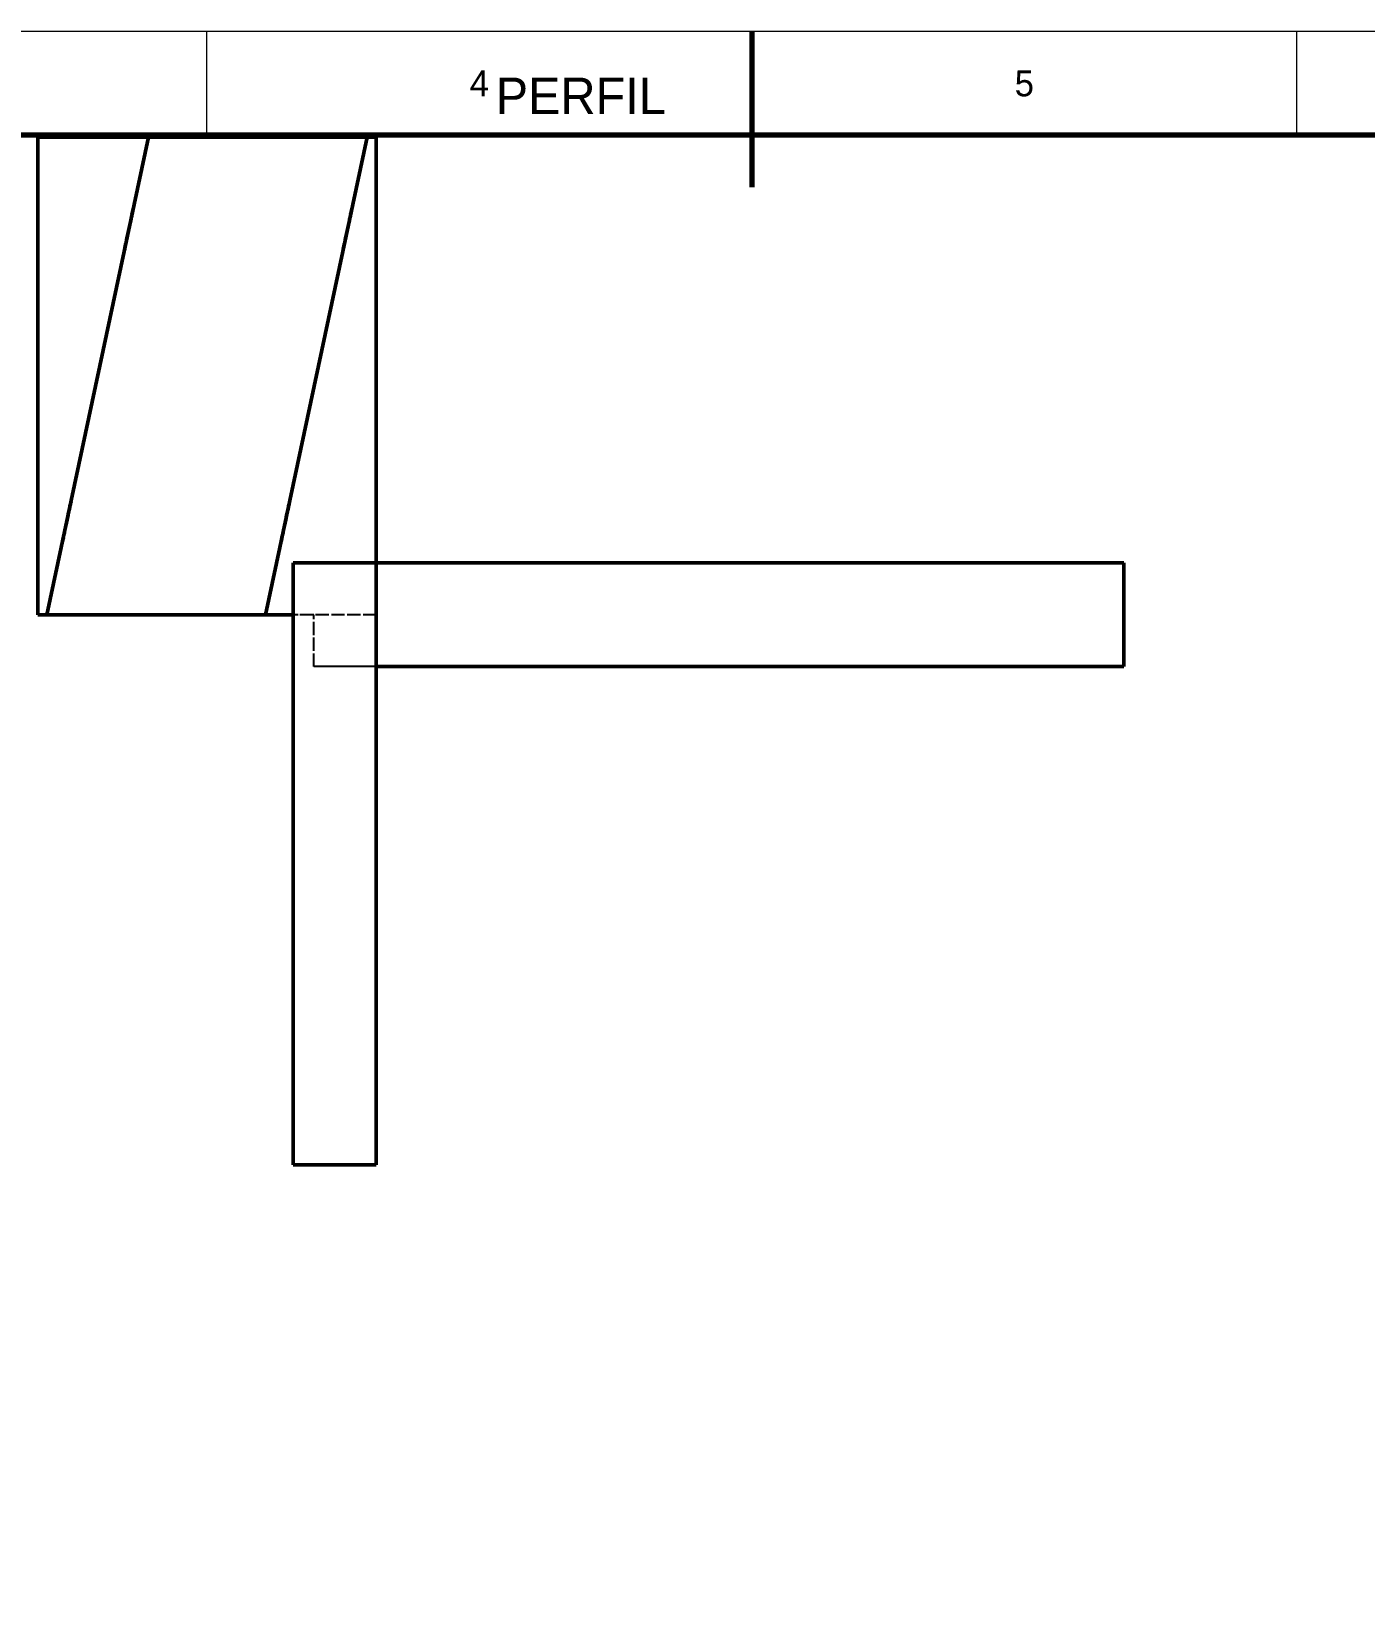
# Model space of a CAD drawing. Header units: millimetres. Extents: x 0 to 420, y 0 to 297.
# Drawn here: x 140.6 to 269, y 145.5 to 297 of the extents above; entities that cross this region are included whole.
import ezdxf
from ezdxf.enums import TextEntityAlignment as Align

# ---------------------------------------------------------------- set-up
doc = ezdxf.new("R2010")
doc.units = ezdxf.units.MM
doc.linetypes.add('DASHED', pattern=[1.524, 1.27, -0.254])
for name, color, linetype, lineweight in [('FINA', 7, 'CONTINUOUS', 18), ('NORMA', 7, 'CONTINUOUS', 70), ('OCULTA', 8, 'DASHED', 25), ('TEXTO', 7, 'CONTINUOUS', 25), ('VISIBLE', 7, 'CONTINUOUS', 50)]:
    doc.layers.add(name, color=color, linetype=linetype, lineweight=lineweight)

msp = doc.modelspace()

# ---------------------------------------------------------------- linework, layer by layer
at = {"layer": 'FINA'}
for p, q in [((157.5, 287), (157.5, 297)), ((210, 287), (210, 297)), ((262.5, 287), (262.5, 297))]:
    msp.add_line(p, q, dxfattribs=at)
msp.add_lwpolyline([(0, 0), (420, 0), (420, 297), (0, 297)], close=True, dxfattribs=at)
at = {"layer": 'NORMA'}
msp.add_line((210, 297), (210, 282), dxfattribs=at)
msp.add_lwpolyline([(20, 10), (410, 10), (410, 287), (20, 287)], close=True, dxfattribs=at)
at = {"layer": 'OCULTA'}
for p, q in [((141.22, 286.8), (141.22, 286.8)), ((173.82, 286.8), (141.22, 286.8)), ((141.22, 240.8), (141.22, 286.8)), ((142.1, 240.8), (151.87, 286.8)), ((172.94, 286.8), (151.87, 286.8)), ((151.87, 286.8), (151.87, 286.8)), ((172.94, 286.8), (163.16, 240.8)), ((172.94, 286.8), (172.94, 286.8)), ((173.82, 286.8), (173.82, 286.8)), ((173.82, 240.8), (173.82, 286.8)), ((141.22, 279.98), (141.22, 280)), ((141.22, 280), (141.22, 280)), ((141.22, 279.96), (141.22, 279.98)), ((141.22, 279.93), (141.22, 279.96)), ((141.22, 279.88), (141.22, 279.93)), ((141.22, 279.83), (141.22, 279.88)), ((141.22, 279.77), (141.22, 279.83)), ((141.22, 279.71), (141.22, 279.77)), ((141.22, 279.63), (141.22, 279.71)), ((141.22, 279.55), (141.22, 279.63)), ((141.22, 279.45), (141.22, 279.55)), ((141.22, 279.36), (141.22, 279.45)), ((141.22, 279.25), (141.22, 279.36)), ((141.22, 279.14), (141.22, 279.25)), ((141.22, 279.02), (141.22, 279.14)), ((141.22, 278.9), (141.22, 279.02)), ((141.22, 278.77), (141.22, 278.9)), ((141.22, 278.64), (141.22, 278.77)), ((150.17, 278.77), (150.2, 278.9)), ((150.22, 279.02), (150.25, 279.14)), ((150.27, 279.25), (150.29, 279.36)), ((150.29, 279.36), (150.31, 279.45)), ((150.35, 279.63), (150.37, 279.71)), ((150.37, 279.71), (150.38, 279.77)), ((150.38, 279.77), (150.39, 279.83)), ((150.42, 279.96), (150.43, 279.98)), ((150.43, 280), (150.43, 280)), ((171.23, 278.77), (171.26, 278.9)), ((171.28, 279.02), (171.31, 279.14)), ((171.35, 279.36), (171.37, 279.45)), ((171.39, 279.55), (171.41, 279.63)), ((171.43, 279.71), (171.44, 279.77)), ((171.45, 279.83), (171.44, 279.77)), ((171.47, 279.93), (171.48, 279.96)), ((171.48, 279.96), (171.49, 279.98)), ((171.49, 279.98), (171.49, 280)), ((173.82, 279.98), (173.82, 280)), ((173.82, 280), (173.82, 280)), ((173.82, 279.96), (173.82, 279.98)), ((173.82, 279.93), (173.82, 279.96)), ((173.82, 279.88), (173.82, 279.93)), ((173.82, 279.83), (173.82, 279.88)), ((173.82, 279.77), (173.82, 279.83)), ((173.82, 279.71), (173.82, 279.77)), ((173.82, 279.63), (173.82, 279.71)), ((173.82, 279.55), (173.82, 279.63)), ((173.82, 279.45), (173.82, 279.55)), ((173.82, 279.36), (173.82, 279.45)), ((173.82, 279.25), (173.82, 279.36)), ((173.82, 279.14), (173.82, 279.25)), ((173.82, 279.02), (173.82, 279.14)), ((173.82, 278.9), (173.82, 279.02)), ((173.82, 278.77), (173.82, 278.9)), ((173.82, 278.64), (173.82, 278.77)), ((141.22, 278.51), (141.22, 278.64)), ((141.22, 278.37), (141.22, 278.51)), ((141.22, 278.23), (141.22, 278.37)), ((141.22, 278.09), (141.22, 278.23)), ((141.22, 277.94), (141.22, 278.09)), ((141.22, 277.8), (141.22, 277.94)), ((141.22, 277.66), (141.22, 277.8)), ((141.22, 277.51), (141.22, 277.66)), ((141.22, 277.51), (141.22, 277.37)), ((141.22, 277.23), (141.22, 277.37)), ((141.22, 277.09), (141.22, 277.23)), ((149.84, 277.23), (149.87, 277.37)), ((149.9, 277.51), (149.93, 277.66)), ((149.93, 277.66), (149.96, 277.8)), ((150.02, 278.09), (149.99, 277.94)), ((150.02, 278.09), (150.05, 278.23)), ((150.08, 278.37), (150.11, 278.51)), ((170.9, 277.23), (170.93, 277.37)), ((170.96, 277.51), (170.99, 277.66)), ((170.99, 277.66), (171.02, 277.8)), ((171.05, 277.94), (171.08, 278.09)), ((171.11, 278.23), (171.14, 278.37)), ((171.17, 278.51), (171.2, 278.64)), ((173.82, 278.51), (173.82, 278.64)), ((173.82, 278.37), (173.82, 278.51)), ((173.82, 278.23), (173.82, 278.37)), ((173.82, 278.09), (173.82, 278.23)), ((173.82, 277.94), (173.82, 278.09)), ((173.82, 277.8), (173.82, 277.94)), ((173.82, 277.66), (173.82, 277.8)), ((173.82, 277.51), (173.82, 277.66)), ((173.82, 277.51), (173.82, 277.37)), ((173.82, 277.23), (173.82, 277.37)), ((173.82, 277.09), (173.82, 277.23)), ((141.22, 277.09), (141.22, 276.96)), ((141.22, 276.83), (141.22, 276.96)), ((141.22, 276.7), (141.22, 276.83)), ((141.22, 276.7), (141.22, 276.58)), ((141.22, 276.58), (141.22, 276.46)), ((141.22, 276.35), (141.22, 276.46)), ((141.22, 276.35), (141.22, 276.24)), ((141.22, 276.24), (141.22, 276.15)), ((141.22, 276.15), (141.22, 276.05)), ((141.22, 275.97), (141.22, 276.05)), ((141.22, 275.97), (141.22, 275.89)), ((141.22, 275.89), (141.22, 275.83)), ((141.22, 275.83), (141.22, 275.77)), ((141.22, 275.77), (141.22, 275.72)), ((141.22, 275.72), (141.22, 275.67)), ((149.52, 275.72), (149.51, 275.67)), ((149.53, 275.77), (149.52, 275.72)), ((149.54, 275.83), (149.53, 275.77)), ((149.57, 275.97), (149.59, 276.05)), ((149.73, 276.7), (149.7, 276.58)), ((149.76, 276.83), (149.78, 276.96)), ((170.58, 275.72), (170.57, 275.67)), ((170.6, 275.83), (170.59, 275.77)), ((170.63, 275.97), (170.62, 275.89)), ((170.69, 276.24), (170.67, 276.15)), ((170.71, 276.35), (170.69, 276.24)), ((170.71, 276.35), (170.74, 276.46)), ((170.79, 276.7), (170.76, 276.58)), ((170.84, 276.96), (170.82, 276.83)), ((173.82, 277.09), (173.82, 276.96)), ((173.82, 276.83), (173.82, 276.96)), ((173.82, 276.7), (173.82, 276.83)), ((173.82, 276.7), (173.82, 276.58)), ((173.82, 276.58), (173.82, 276.46)), ((173.82, 276.35), (173.82, 276.46)), ((173.82, 276.35), (173.82, 276.24)), ((173.82, 276.24), (173.82, 276.15)), ((173.82, 276.15), (173.82, 276.05)), ((173.82, 275.97), (173.82, 276.05)), ((173.82, 275.97), (173.82, 275.89)), ((173.82, 275.89), (173.82, 275.83)), ((173.82, 275.83), (173.82, 275.77)), ((173.82, 275.77), (173.82, 275.72)), ((173.82, 275.72), (173.82, 275.67)), ((141.22, 275.67), (141.22, 275.64)), ((141.22, 275.64), (141.22, 275.62)), ((141.22, 275.62), (141.22, 275.6)), ((141.22, 275.6), (141.22, 275.6)), ((149.5, 275.6), (149.49, 275.6)), ((149.5, 275.64), (149.5, 275.62)), ((149.5, 275.62), (149.5, 275.6)), ((170.57, 275.67), (170.56, 275.64)), ((173.82, 275.67), (173.82, 275.64)), ((173.82, 275.64), (173.82, 275.62)), ((173.82, 275.62), (173.82, 275.6)), ((173.82, 275.6), (173.82, 275.6)), ((141.22, 251.98), (141.22, 252)), ((141.22, 252), (141.22, 252)), ((141.22, 251.96), (141.22, 251.98)), ((141.22, 251.93), (141.22, 251.96)), ((141.22, 251.88), (141.22, 251.93)), ((141.22, 251.83), (141.22, 251.88)), ((141.22, 251.77), (141.22, 251.83)), ((141.22, 251.71), (141.22, 251.77)), ((141.22, 251.63), (141.22, 251.71)), ((141.22, 251.55), (141.22, 251.63)), ((141.22, 251.45), (141.22, 251.55)), ((141.22, 251.36), (141.22, 251.45)), ((144.34, 251.36), (144.36, 251.45)), ((144.4, 251.63), (144.42, 251.71)), ((144.43, 251.77), (144.44, 251.83)), ((144.45, 251.88), (144.46, 251.93)), ((144.46, 251.93), (144.47, 251.96)), ((165.44, 251.55), (165.46, 251.63)), ((165.49, 251.77), (165.5, 251.83)), ((165.5, 251.83), (165.51, 251.88)), ((165.51, 251.88), (165.52, 251.93)), ((165.53, 251.98), (165.54, 252)), ((165.53, 251.96), (165.53, 251.98)), ((165.54, 252), (165.54, 252)), ((173.82, 251.98), (173.82, 252)), ((173.82, 252), (173.82, 252)), ((173.82, 251.96), (173.82, 251.98)), ((173.82, 251.93), (173.82, 251.96)), ((173.82, 251.88), (173.82, 251.93)), ((173.82, 251.83), (173.82, 251.88)), ((173.82, 251.77), (173.82, 251.83)), ((173.82, 251.71), (173.82, 251.77)), ((173.82, 251.63), (173.82, 251.71)), ((173.82, 251.55), (173.82, 251.63)), ((173.82, 251.45), (173.82, 251.55)), ((173.82, 251.36), (173.82, 251.45)), ((141.22, 251.25), (141.22, 251.36)), ((141.22, 251.14), (141.22, 251.25)), ((141.22, 251.02), (141.22, 251.14)), ((141.22, 250.9), (141.22, 251.02)), ((141.22, 250.77), (141.22, 250.9)), ((141.22, 250.64), (141.22, 250.77)), ((141.22, 250.51), (141.22, 250.64)), ((141.22, 250.37), (141.22, 250.51)), ((141.22, 250.23), (141.22, 250.37)), ((141.22, 250.09), (141.22, 250.23)), ((141.22, 249.94), (141.22, 250.09)), ((141.22, 249.8), (141.22, 249.94)), ((144.01, 249.8), (144.04, 249.94)), ((144.04, 249.94), (144.07, 250.09)), ((144.1, 250.23), (144.13, 250.37)), ((144.19, 250.64), (144.22, 250.77)), ((144.24, 250.9), (144.27, 251.02)), ((144.3, 251.14), (144.32, 251.25)), ((144.32, 251.25), (144.34, 251.36)), ((165.07, 249.8), (165.1, 249.94)), ((165.1, 249.94), (165.13, 250.09)), ((165.16, 250.23), (165.19, 250.37)), ((165.25, 250.64), (165.28, 250.77)), ((165.33, 251.02), (165.3, 250.9)), ((173.82, 251.25), (173.82, 251.36)), ((173.82, 251.14), (173.82, 251.25)), ((173.82, 251.02), (173.82, 251.14)), ((173.82, 250.9), (173.82, 251.02)), ((173.82, 250.77), (173.82, 250.9)), ((173.82, 250.64), (173.82, 250.77)), ((173.82, 250.51), (173.82, 250.64)), ((173.82, 250.37), (173.82, 250.51)), ((173.82, 250.23), (173.82, 250.37)), ((173.82, 250.09), (173.82, 250.23)), ((173.82, 249.94), (173.82, 250.09)), ((173.82, 249.8), (173.82, 249.94)), ((141.22, 249.66), (141.22, 249.8)), ((141.22, 249.51), (141.22, 249.66)), ((141.22, 249.51), (141.22, 249.37)), ((141.22, 249.23), (141.22, 249.37)), ((141.22, 249.09), (141.22, 249.23)), ((141.22, 249.09), (141.22, 248.96)), ((141.22, 248.83), (141.22, 248.96)), ((141.22, 248.83), (141.22, 248.7)), ((141.22, 248.7), (141.22, 248.58)), ((141.22, 248.58), (141.22, 248.46)), ((141.22, 248.46), (141.22, 248.35)), ((143.75, 248.58), (143.73, 248.46)), ((143.8, 248.83), (143.78, 248.7)), ((143.86, 249.09), (143.83, 248.96)), ((143.89, 249.23), (143.92, 249.37)), ((143.98, 249.66), (143.95, 249.51)), ((164.81, 248.58), (164.79, 248.46)), ((164.86, 248.83), (164.84, 248.7)), ((164.92, 249.09), (164.95, 249.23)), ((165.01, 249.51), (164.98, 249.37)), ((165.04, 249.66), (165.01, 249.51)), ((173.82, 249.66), (173.82, 249.8)), ((173.82, 249.51), (173.82, 249.66)), ((173.82, 249.51), (173.82, 249.37)), ((173.82, 249.23), (173.82, 249.37)), ((173.82, 249.09), (173.82, 249.23)), ((173.82, 249.09), (173.82, 248.96)), ((173.82, 248.83), (173.82, 248.96)), ((173.82, 248.83), (173.82, 248.7)), ((173.82, 248.7), (173.82, 248.58)), ((173.82, 248.58), (173.82, 248.46)), ((173.82, 248.46), (173.82, 248.35)), ((141.22, 248.35), (141.22, 248.24)), ((141.22, 248.24), (141.22, 248.15)), ((141.22, 248.05), (141.22, 248.15)), ((141.22, 248.05), (141.22, 247.97)), ((141.22, 247.97), (141.22, 247.89)), ((141.22, 247.89), (141.22, 247.83)), ((141.22, 247.83), (141.22, 247.77)), ((141.22, 247.77), (141.22, 247.72)), ((141.22, 247.72), (141.22, 247.67)), ((141.22, 247.67), (141.22, 247.64)), ((141.22, 247.64), (141.22, 247.62)), ((141.22, 247.62), (141.22, 247.6)), ((141.22, 247.6), (141.22, 247.6)), ((143.55, 247.62), (143.54, 247.6)), ((143.56, 247.67), (143.55, 247.64)), ((143.55, 247.64), (143.55, 247.62)), ((143.59, 247.83), (143.58, 247.77)), ((143.61, 247.89), (143.59, 247.83)), ((143.64, 248.05), (143.62, 247.97)), ((143.68, 248.24), (143.66, 248.15)), ((164.6, 247.6), (164.6, 247.6)), ((164.61, 247.64), (164.61, 247.62)), ((164.65, 247.83), (164.64, 247.77)), ((164.67, 247.89), (164.65, 247.83)), ((164.68, 247.97), (164.67, 247.89)), ((164.74, 248.24), (164.72, 248.15)), ((164.76, 248.35), (164.74, 248.24)), ((173.82, 248.35), (173.82, 248.24)), ((173.82, 248.24), (173.82, 248.15)), ((173.82, 248.05), (173.82, 248.15)), ((173.82, 248.05), (173.82, 247.97)), ((173.82, 247.97), (173.82, 247.89)), ((173.82, 247.89), (173.82, 247.83)), ((173.82, 247.83), (173.82, 247.77)), ((173.82, 247.77), (173.82, 247.72)), ((173.82, 247.72), (173.82, 247.67)), ((173.82, 247.67), (173.82, 247.64)), ((173.82, 247.64), (173.82, 247.62)), ((173.82, 247.62), (173.82, 247.6)), ((173.82, 247.6), (173.82, 247.6)), ((165.82, 245.8), (165.82, 245.8)), ((173.82, 245.8), (173.82, 245.8)), ((173.82, 245.8), (173.82, 245.8)), ((245.82, 245.8), (173.82, 245.8)), ((173.82, 240.8), (173.82, 245.8)), ((205.64, 245.8), (205.62, 245.8)), ((205.62, 245.8), (205.62, 245.8)), ((205.66, 245.8), (205.64, 245.8)), ((205.69, 245.8), (205.66, 245.8)), ((205.73, 245.8), (205.69, 245.8)), ((205.78, 245.8), (205.73, 245.8)), ((205.84, 245.8), (205.78, 245.8)), ((205.91, 245.8), (205.84, 245.8)), ((205.99, 245.8), (205.91, 245.8)), ((206.07, 245.8), (205.99, 245.8)), ((206.16, 245.8), (206.07, 245.8)), ((206.26, 245.8), (206.16, 245.8)), ((206.37, 245.8), (206.26, 245.8)), ((206.48, 245.8), (206.37, 245.8)), ((206.59, 245.8), (206.48, 245.8)), ((206.72, 245.8), (206.59, 245.8)), ((206.84, 245.8), (206.72, 245.8)), ((206.97, 245.8), (206.84, 245.8)), ((207.11, 245.8), (206.97, 245.8)), ((207.25, 245.8), (207.11, 245.8)), ((207.39, 245.8), (207.25, 245.8)), ((207.53, 245.8), (207.39, 245.8)), ((207.67, 245.8), (207.53, 245.8)), ((207.82, 245.8), (207.67, 245.8)), ((231.82, 245.8), (207.82, 245.8)), ((231.96, 245.8), (231.82, 245.8)), ((232.1, 245.8), (231.96, 245.8)), ((232.1, 245.8), (232.25, 245.8)), ((232.39, 245.8), (232.25, 245.8)), ((232.39, 245.8), (232.52, 245.8)), ((232.52, 245.8), (232.66, 245.8)), ((232.79, 245.8), (232.66, 245.8)), ((232.79, 245.8), (232.92, 245.8)), ((232.92, 245.8), (233.04, 245.8)), ((233.04, 245.8), (233.16, 245.8)), ((233.16, 245.8), (233.27, 245.8)), ((233.27, 245.8), (233.37, 245.8)), ((233.37, 245.8), (233.47, 245.8)), ((233.47, 245.8), (233.56, 245.8)), ((233.56, 245.8), (233.65, 245.8)), ((233.65, 245.8), (233.72, 245.8)), ((233.72, 245.8), (233.79, 245.8)), ((233.79, 245.8), (233.85, 245.8)), ((233.85, 245.8), (233.9, 245.8)), ((233.9, 245.8), (233.94, 245.8)), ((233.97, 245.8), (233.94, 245.8)), ((233.97, 245.8), (234, 245.8)), ((234, 245.8), (234.01, 245.8)), ((234.01, 245.8), (234.02, 245.8)), ((245.82, 245.8), (245.82, 245.8)), ((245.82, 235.8), (245.82, 245.8)), ((141.22, 240.8), (141.22, 240.8)), ((173.82, 240.8), (141.22, 240.8)), ((163.16, 240.8), (142.1, 240.8)), ((142.1, 240.8), (142.1, 240.8)), ((163.16, 240.8), (163.16, 240.8)), ((165.82, 240.8), (165.82, 240.8)), ((165.82, 187.8), (165.82, 240.8)), ((167.82, 240.8), (165.82, 240.8)), ((167.82, 235.8), (167.82, 240.8)), ((167.82, 235.8), (167.82, 240.8)), ((167.82, 240.8), (167.82, 240.8)), ((173.82, 240.8), (167.82, 240.8)), ((173.82, 240.8), (173.82, 240.8)), ((173.82, 235.8), (167.82, 235.8)), ((245.82, 235.8), (167.82, 235.8)), ((167.82, 235.8), (167.82, 235.8)), ((173.82, 235.8), (173.82, 235.8)), ((173.82, 187.8), (173.82, 235.8)), ((205.64, 235.8), (205.62, 235.8)), ((205.62, 235.8), (205.62, 235.8)), ((205.66, 235.8), (205.64, 235.8)), ((205.69, 235.8), (205.66, 235.8)), ((205.73, 235.8), (205.69, 235.8)), ((205.78, 235.8), (205.73, 235.8)), ((205.84, 235.8), (205.78, 235.8)), ((205.91, 235.8), (205.84, 235.8)), ((205.99, 235.8), (205.91, 235.8)), ((206.07, 235.8), (205.99, 235.8)), ((206.16, 235.8), (206.07, 235.8)), ((206.26, 235.8), (206.16, 235.8)), ((206.37, 235.8), (206.26, 235.8)), ((206.48, 235.8), (206.37, 235.8)), ((206.59, 235.8), (206.48, 235.8)), ((206.72, 235.8), (206.59, 235.8)), ((206.84, 235.8), (206.72, 235.8)), ((206.97, 235.8), (206.84, 235.8)), ((207.11, 235.8), (206.97, 235.8)), ((207.25, 235.8), (207.11, 235.8)), ((207.39, 235.8), (207.25, 235.8)), ((207.53, 235.8), (207.39, 235.8)), ((207.67, 235.8), (207.53, 235.8)), ((207.82, 235.8), (207.67, 235.8)), ((231.82, 235.8), (207.82, 235.8)), ((231.96, 235.8), (231.82, 235.8)), ((232.1, 235.8), (231.96, 235.8)), ((232.1, 235.8), (232.25, 235.8)), ((232.39, 235.8), (232.25, 235.8)), ((232.39, 235.8), (232.52, 235.8)), ((232.52, 235.8), (232.66, 235.8)), ((232.79, 235.8), (232.66, 235.8)), ((232.79, 235.8), (232.92, 235.8)), ((232.92, 235.8), (233.04, 235.8)), ((233.04, 235.8), (233.16, 235.8)), ((233.16, 235.8), (233.27, 235.8)), ((233.27, 235.8), (233.37, 235.8)), ((233.37, 235.8), (233.47, 235.8)), ((233.47, 235.8), (233.56, 235.8)), ((233.56, 235.8), (233.65, 235.8)), ((233.65, 235.8), (233.72, 235.8)), ((233.72, 235.8), (233.79, 235.8)), ((233.79, 235.8), (233.85, 235.8)), ((233.85, 235.8), (233.9, 235.8)), ((233.9, 235.8), (233.94, 235.8)), ((233.97, 235.8), (233.94, 235.8)), ((233.97, 235.8), (234, 235.8)), ((234, 235.8), (234.01, 235.8)), ((234.01, 235.8), (234.02, 235.8)), ((245.82, 235.8), (245.82, 235.8))]:
    msp.add_line(p, q, dxfattribs=at)
at = {"layer": 'VISIBLE'}
for p, q in [((173.82, 286.8), (141.22, 286.8)), ((141.22, 240.8), (141.22, 286.8)), ((141.22, 286.8), (141.22, 286.8)), ((141.22, 286.8), (141.22, 286.8)), ((141.22, 286.8), (173.82, 286.8)), ((141.22, 240.8), (141.22, 286.8)), ((142.1, 240.8), (151.87, 286.8)), ((172.94, 286.8), (151.87, 286.8)), ((172.94, 286.8), (163.16, 240.8)), ((173.82, 245.8), (173.82, 286.8)), ((173.82, 286.8), (173.82, 286.8)), ((173.82, 286.8), (173.82, 286.8)), ((173.82, 286.8), (173.82, 245.8)), ((141.22, 280), (141.22, 280)), ((141.22, 280), (141.22, 279.98)), ((141.22, 279.98), (141.22, 279.96)), ((141.22, 279.96), (141.22, 279.93)), ((141.22, 279.93), (141.22, 279.88)), ((141.22, 279.83), (141.22, 279.88)), ((141.22, 279.83), (141.22, 279.77)), ((141.22, 279.77), (141.22, 279.71)), ((141.22, 279.71), (141.22, 279.63)), ((141.22, 279.63), (141.22, 279.55)), ((141.22, 279.55), (141.22, 279.45)), ((141.22, 279.36), (141.22, 279.45)), ((141.22, 279.36), (141.22, 279.25)), ((141.22, 279.25), (141.22, 279.14)), ((141.22, 279.02), (141.22, 279.14)), ((141.22, 279.02), (141.22, 278.9)), ((141.22, 278.9), (141.22, 278.77)), ((141.22, 278.64), (141.22, 278.77)), ((150.14, 278.64), (150.17, 278.77)), ((150.14, 278.64), (150.17, 278.77)), ((150.2, 278.9), (150.17, 278.77)), ((150.22, 279.02), (150.2, 278.9)), ((150.22, 279.02), (150.2, 278.9)), ((150.22, 279.02), (150.25, 279.14)), ((150.25, 279.14), (150.27, 279.25)), ((150.27, 279.25), (150.25, 279.14)), ((150.29, 279.36), (150.27, 279.25)), ((150.29, 279.36), (150.31, 279.45)), ((150.31, 279.45), (150.33, 279.55)), ((150.33, 279.55), (150.31, 279.45)), ((150.33, 279.55), (150.35, 279.63)), ((150.35, 279.63), (150.33, 279.55)), ((150.37, 279.71), (150.35, 279.63)), ((150.38, 279.77), (150.37, 279.71)), ((150.39, 279.83), (150.38, 279.77)), ((150.39, 279.83), (150.4, 279.88)), ((150.39, 279.83), (150.4, 279.88)), ((150.4, 279.88), (150.41, 279.93)), ((150.41, 279.93), (150.4, 279.88)), ((150.41, 279.93), (150.42, 279.96)), ((150.42, 279.96), (150.41, 279.93)), ((150.43, 279.98), (150.42, 279.96)), ((150.43, 279.98), (150.43, 280)), ((150.43, 280), (150.43, 280)), ((150.43, 280), (150.43, 279.98)), ((171.2, 278.64), (171.23, 278.77)), ((171.2, 278.64), (171.23, 278.77)), ((171.26, 278.9), (171.23, 278.77)), ((171.26, 278.9), (171.28, 279.02)), ((171.28, 279.02), (171.26, 278.9)), ((171.28, 279.02), (171.31, 279.14)), ((171.31, 279.14), (171.33, 279.25)), ((171.33, 279.25), (171.31, 279.14)), ((171.33, 279.25), (171.35, 279.36)), ((171.35, 279.36), (171.33, 279.25)), ((171.35, 279.36), (171.37, 279.45)), ((171.37, 279.45), (171.39, 279.55)), ((171.39, 279.55), (171.37, 279.45)), ((171.41, 279.63), (171.39, 279.55)), ((171.41, 279.63), (171.43, 279.71)), ((171.43, 279.71), (171.41, 279.63)), ((171.44, 279.77), (171.43, 279.71)), ((171.45, 279.83), (171.44, 279.77)), ((171.45, 279.83), (171.47, 279.88)), ((171.45, 279.83), (171.47, 279.88)), ((171.48, 279.96), (171.47, 279.93)), ((171.47, 279.88), (171.47, 279.93)), ((171.47, 279.93), (171.47, 279.88)), ((171.49, 279.98), (171.48, 279.96)), ((171.49, 280), (171.49, 280)), ((171.49, 280), (171.49, 280)), ((171.49, 280), (171.49, 279.98)), ((173.82, 280), (173.82, 280)), ((173.82, 280), (173.82, 279.98)), ((173.82, 279.98), (173.82, 279.96)), ((173.82, 279.96), (173.82, 279.93)), ((173.82, 279.93), (173.82, 279.88)), ((173.82, 279.83), (173.82, 279.88)), ((173.82, 279.83), (173.82, 279.77)), ((173.82, 279.77), (173.82, 279.71)), ((173.82, 279.71), (173.82, 279.63)), ((173.82, 279.63), (173.82, 279.55)), ((173.82, 279.55), (173.82, 279.45)), ((173.82, 279.36), (173.82, 279.45)), ((173.82, 279.36), (173.82, 279.25)), ((173.82, 279.25), (173.82, 279.14)), ((173.82, 279.02), (173.82, 279.14)), ((173.82, 279.02), (173.82, 278.9)), ((173.82, 278.9), (173.82, 278.77)), ((173.82, 278.64), (173.82, 278.77)), ((141.22, 278.64), (141.22, 278.51)), ((141.22, 278.37), (141.22, 278.51)), ((141.22, 278.37), (141.22, 278.23)), ((141.22, 278.09), (141.22, 278.23)), ((141.22, 277.94), (141.22, 278.09)), ((141.22, 277.8), (141.22, 277.94)), ((141.22, 277.66), (141.22, 277.8)), ((141.22, 277.51), (141.22, 277.66)), ((141.22, 277.37), (141.22, 277.51)), ((141.22, 277.23), (141.22, 277.37)), ((141.22, 277.09), (141.22, 277.23)), ((149.81, 277.09), (149.84, 277.23)), ((149.81, 277.09), (149.84, 277.23)), ((149.84, 277.23), (149.87, 277.37)), ((149.9, 277.51), (149.87, 277.37)), ((149.9, 277.51), (149.87, 277.37)), ((149.9, 277.51), (149.93, 277.66)), ((149.93, 277.66), (149.96, 277.8)), ((149.96, 277.8), (149.99, 277.94)), ((149.96, 277.8), (149.99, 277.94)), ((150.02, 278.09), (149.99, 277.94)), ((150.02, 278.09), (150.05, 278.23)), ((150.05, 278.23), (150.08, 278.37)), ((150.08, 278.37), (150.05, 278.23)), ((150.08, 278.37), (150.11, 278.51)), ((150.11, 278.51), (150.14, 278.64)), ((150.14, 278.64), (150.11, 278.51)), ((170.87, 277.09), (170.9, 277.23)), ((170.87, 277.09), (170.9, 277.23)), ((170.9, 277.23), (170.93, 277.37)), ((170.96, 277.51), (170.93, 277.37)), ((170.96, 277.51), (170.93, 277.37)), ((170.96, 277.51), (170.99, 277.66)), ((170.99, 277.66), (171.02, 277.8)), ((171.05, 277.94), (171.02, 277.8)), ((171.05, 277.94), (171.02, 277.8)), ((171.05, 277.94), (171.08, 278.09)), ((171.08, 278.09), (171.11, 278.23)), ((171.08, 278.09), (171.11, 278.23)), ((171.14, 278.37), (171.11, 278.23)), ((171.14, 278.37), (171.17, 278.51)), ((171.14, 278.37), (171.17, 278.51)), ((171.2, 278.64), (171.17, 278.51)), ((173.82, 278.64), (173.82, 278.51)), ((173.82, 278.37), (173.82, 278.51)), ((173.82, 278.37), (173.82, 278.23)), ((173.82, 278.09), (173.82, 278.23)), ((173.82, 277.94), (173.82, 278.09)), ((173.82, 277.8), (173.82, 277.94)), ((173.82, 277.66), (173.82, 277.8)), ((173.82, 277.51), (173.82, 277.66)), ((173.82, 277.37), (173.82, 277.51)), ((173.82, 277.23), (173.82, 277.37)), ((173.82, 277.09), (173.82, 277.23)), ((141.22, 276.96), (141.22, 277.09)), ((141.22, 276.83), (141.22, 276.96)), ((141.22, 276.7), (141.22, 276.83)), ((141.22, 276.58), (141.22, 276.7)), ((141.22, 276.46), (141.22, 276.58)), ((141.22, 276.35), (141.22, 276.46)), ((141.22, 276.24), (141.22, 276.35)), ((141.22, 276.15), (141.22, 276.24)), ((141.22, 276.05), (141.22, 276.15)), ((141.22, 275.97), (141.22, 276.05)), ((141.22, 275.89), (141.22, 275.97)), ((141.22, 275.83), (141.22, 275.89)), ((141.22, 275.77), (141.22, 275.83)), ((141.22, 275.72), (141.22, 275.77)), ((141.22, 275.67), (141.22, 275.72)), ((149.51, 275.67), (149.52, 275.72)), ((149.52, 275.72), (149.53, 275.77)), ((149.53, 275.77), (149.54, 275.83)), ((149.56, 275.89), (149.54, 275.83)), ((149.54, 275.83), (149.56, 275.89)), ((149.57, 275.97), (149.56, 275.89)), ((149.56, 275.89), (149.57, 275.97)), ((149.57, 275.97), (149.59, 276.05)), ((149.61, 276.15), (149.59, 276.05)), ((149.59, 276.05), (149.61, 276.15)), ((149.63, 276.24), (149.61, 276.15)), ((149.61, 276.15), (149.63, 276.24)), ((149.65, 276.35), (149.63, 276.24)), ((149.63, 276.24), (149.65, 276.35)), ((149.65, 276.35), (149.68, 276.46)), ((149.65, 276.35), (149.68, 276.46)), ((149.7, 276.58), (149.68, 276.46)), ((149.68, 276.46), (149.7, 276.58)), ((149.7, 276.58), (149.73, 276.7)), ((149.73, 276.7), (149.76, 276.83)), ((149.73, 276.7), (149.76, 276.83)), ((149.76, 276.83), (149.78, 276.96)), ((149.81, 277.09), (149.78, 276.96)), ((149.81, 277.09), (149.78, 276.96)), ((170.57, 275.67), (170.58, 275.72)), ((170.59, 275.77), (170.58, 275.72)), ((170.58, 275.72), (170.59, 275.77)), ((170.59, 275.77), (170.6, 275.83)), ((170.62, 275.89), (170.6, 275.83)), ((170.6, 275.83), (170.62, 275.89)), ((170.62, 275.89), (170.63, 275.97)), ((170.65, 276.05), (170.63, 275.97)), ((170.65, 276.05), (170.63, 275.97)), ((170.67, 276.15), (170.65, 276.05)), ((170.65, 276.05), (170.67, 276.15)), ((170.67, 276.15), (170.69, 276.24)), ((170.69, 276.24), (170.71, 276.35)), ((170.71, 276.35), (170.74, 276.46)), ((170.76, 276.58), (170.74, 276.46)), ((170.74, 276.46), (170.76, 276.58)), ((170.76, 276.58), (170.79, 276.7)), ((170.79, 276.7), (170.82, 276.83)), ((170.79, 276.7), (170.82, 276.83)), ((170.84, 276.96), (170.82, 276.83)), ((170.87, 277.09), (170.84, 276.96)), ((170.84, 276.96), (170.87, 277.09)), ((173.82, 276.96), (173.82, 277.09)), ((173.82, 276.83), (173.82, 276.96)), ((173.82, 276.7), (173.82, 276.83)), ((173.82, 276.58), (173.82, 276.7)), ((173.82, 276.46), (173.82, 276.58)), ((173.82, 276.35), (173.82, 276.46)), ((173.82, 276.24), (173.82, 276.35)), ((173.82, 276.15), (173.82, 276.24)), ((173.82, 276.05), (173.82, 276.15)), ((173.82, 275.97), (173.82, 276.05)), ((173.82, 275.89), (173.82, 275.97)), ((173.82, 275.83), (173.82, 275.89)), ((173.82, 275.77), (173.82, 275.83)), ((173.82, 275.72), (173.82, 275.77)), ((173.82, 275.67), (173.82, 275.72)), ((141.22, 275.64), (141.22, 275.67)), ((141.22, 275.62), (141.22, 275.64)), ((141.22, 275.6), (141.22, 275.62)), ((141.22, 275.6), (141.22, 275.6)), ((149.49, 275.6), (149.5, 275.6)), ((149.51, 275.67), (149.5, 275.64)), ((149.5, 275.64), (149.51, 275.67)), ((149.5, 275.62), (149.5, 275.64)), ((149.5, 275.6), (149.5, 275.62)), ((170.56, 275.6), (170.55, 275.6)), ((170.55, 275.6), (170.56, 275.6)), ((170.56, 275.64), (170.57, 275.67)), ((170.56, 275.64), (170.56, 275.62)), ((170.56, 275.62), (170.56, 275.64)), ((170.56, 275.62), (170.56, 275.6)), ((170.56, 275.6), (170.56, 275.62)), ((173.82, 275.64), (173.82, 275.67)), ((173.82, 275.62), (173.82, 275.64)), ((173.82, 275.6), (173.82, 275.62)), ((173.82, 275.6), (173.82, 275.6)), ((141.22, 252), (141.22, 252)), ((141.22, 252), (141.22, 251.98)), ((141.22, 251.98), (141.22, 251.96)), ((141.22, 251.96), (141.22, 251.93)), ((141.22, 251.93), (141.22, 251.88)), ((141.22, 251.88), (141.22, 251.83)), ((141.22, 251.83), (141.22, 251.77)), ((141.22, 251.77), (141.22, 251.71)), ((141.22, 251.71), (141.22, 251.63)), ((141.22, 251.55), (141.22, 251.63)), ((141.22, 251.55), (141.22, 251.45)), ((141.22, 251.45), (141.22, 251.36)), ((144.36, 251.45), (144.34, 251.36)), ((144.36, 251.45), (144.38, 251.55)), ((144.38, 251.55), (144.36, 251.45)), ((144.38, 251.55), (144.4, 251.63)), ((144.38, 251.55), (144.4, 251.63)), ((144.42, 251.71), (144.4, 251.63)), ((144.42, 251.71), (144.43, 251.77)), ((144.43, 251.77), (144.42, 251.71)), ((144.44, 251.83), (144.43, 251.77)), ((144.44, 251.83), (144.45, 251.88)), ((144.45, 251.88), (144.44, 251.83)), ((144.46, 251.93), (144.45, 251.88)), ((144.47, 251.96), (144.46, 251.93)), ((144.47, 251.98), (144.48, 252)), ((144.48, 252), (144.47, 251.98)), ((144.47, 251.96), (144.47, 251.98)), ((144.47, 251.98), (144.47, 251.96)), ((144.48, 252), (144.48, 252)), ((144.48, 252), (144.48, 252)), ((165.4, 251.36), (165.42, 251.45)), ((165.42, 251.45), (165.4, 251.36)), ((165.42, 251.45), (165.44, 251.55)), ((165.44, 251.55), (165.42, 251.45)), ((165.44, 251.55), (165.46, 251.63)), ((165.46, 251.63), (165.48, 251.71)), ((165.48, 251.71), (165.46, 251.63)), ((165.48, 251.71), (165.49, 251.77)), ((165.49, 251.77), (165.48, 251.71)), ((165.5, 251.83), (165.49, 251.77)), ((165.51, 251.88), (165.5, 251.83)), ((165.52, 251.93), (165.51, 251.88)), ((165.52, 251.93), (165.53, 251.96)), ((165.53, 251.96), (165.52, 251.93)), ((165.54, 252), (165.53, 251.98)), ((165.53, 251.98), (165.53, 251.96)), ((165.54, 252), (165.54, 252)), ((173.82, 252), (173.82, 252)), ((173.82, 252), (173.82, 251.98)), ((173.82, 251.98), (173.82, 251.96)), ((173.82, 251.96), (173.82, 251.93)), ((173.82, 251.93), (173.82, 251.88)), ((173.82, 251.88), (173.82, 251.83)), ((173.82, 251.83), (173.82, 251.77)), ((173.82, 251.77), (173.82, 251.71)), ((173.82, 251.71), (173.82, 251.63)), ((173.82, 251.55), (173.82, 251.63)), ((173.82, 251.55), (173.82, 251.45)), ((173.82, 251.45), (173.82, 251.36)), ((141.22, 251.36), (141.22, 251.25)), ((141.22, 251.14), (141.22, 251.25)), ((141.22, 251.14), (141.22, 251.02)), ((141.22, 251.02), (141.22, 250.9)), ((141.22, 250.9), (141.22, 250.77)), ((141.22, 250.77), (141.22, 250.64)), ((141.22, 250.64), (141.22, 250.51)), ((141.22, 250.37), (141.22, 250.51)), ((141.22, 250.37), (141.22, 250.23)), ((141.22, 250.09), (141.22, 250.23)), ((141.22, 249.94), (141.22, 250.09)), ((141.22, 249.8), (141.22, 249.94)), ((144.01, 249.8), (144.04, 249.94)), ((144.04, 249.94), (144.07, 250.09)), ((144.07, 250.09), (144.1, 250.23)), ((144.1, 250.23), (144.07, 250.09)), ((144.13, 250.37), (144.1, 250.23)), ((144.13, 250.37), (144.16, 250.51)), ((144.13, 250.37), (144.16, 250.51)), ((144.16, 250.51), (144.19, 250.64)), ((144.19, 250.64), (144.16, 250.51)), ((144.22, 250.77), (144.19, 250.64)), ((144.22, 250.77), (144.24, 250.9)), ((144.24, 250.9), (144.22, 250.77)), ((144.27, 251.02), (144.24, 250.9)), ((144.27, 251.02), (144.3, 251.14)), ((144.3, 251.14), (144.27, 251.02)), ((144.3, 251.14), (144.32, 251.25)), ((144.34, 251.36), (144.32, 251.25)), ((165.07, 249.8), (165.1, 249.94)), ((165.1, 249.94), (165.13, 250.09)), ((165.13, 250.09), (165.16, 250.23)), ((165.13, 250.09), (165.16, 250.23)), ((165.19, 250.37), (165.16, 250.23)), ((165.19, 250.37), (165.22, 250.51)), ((165.19, 250.37), (165.22, 250.51)), ((165.22, 250.51), (165.25, 250.64)), ((165.25, 250.64), (165.22, 250.51)), ((165.28, 250.77), (165.25, 250.64)), ((165.28, 250.77), (165.3, 250.9)), ((165.3, 250.9), (165.28, 250.77)), ((165.33, 251.02), (165.3, 250.9)), ((165.33, 251.02), (165.36, 251.14)), ((165.36, 251.14), (165.33, 251.02)), ((165.36, 251.14), (165.38, 251.25)), ((165.36, 251.14), (165.38, 251.25)), ((165.38, 251.25), (165.4, 251.36)), ((165.4, 251.36), (165.38, 251.25)), ((173.82, 251.36), (173.82, 251.25)), ((173.82, 251.14), (173.82, 251.25)), ((173.82, 251.14), (173.82, 251.02)), ((173.82, 251.02), (173.82, 250.9)), ((173.82, 250.9), (173.82, 250.77)), ((173.82, 250.77), (173.82, 250.64)), ((173.82, 250.64), (173.82, 250.51)), ((173.82, 250.37), (173.82, 250.51)), ((173.82, 250.37), (173.82, 250.23)), ((173.82, 250.09), (173.82, 250.23)), ((173.82, 249.94), (173.82, 250.09)), ((173.82, 249.8), (173.82, 249.94)), ((141.22, 249.66), (141.22, 249.8)), ((141.22, 249.51), (141.22, 249.66)), ((141.22, 249.37), (141.22, 249.51)), ((141.22, 249.23), (141.22, 249.37)), ((141.22, 249.09), (141.22, 249.23)), ((141.22, 248.96), (141.22, 249.09)), ((141.22, 248.83), (141.22, 248.96)), ((141.22, 248.7), (141.22, 248.83)), ((141.22, 248.58), (141.22, 248.7)), ((141.22, 248.46), (141.22, 248.58)), ((141.22, 248.35), (141.22, 248.46)), ((143.73, 248.46), (143.7, 248.35)), ((143.7, 248.35), (143.73, 248.46)), ((143.73, 248.46), (143.75, 248.58)), ((143.78, 248.7), (143.75, 248.58)), ((143.75, 248.58), (143.78, 248.7)), ((143.78, 248.7), (143.8, 248.83)), ((143.8, 248.83), (143.83, 248.96)), ((143.8, 248.83), (143.83, 248.96)), ((143.83, 248.96), (143.86, 249.09)), ((143.89, 249.23), (143.86, 249.09)), ((143.89, 249.23), (143.86, 249.09)), ((143.89, 249.23), (143.92, 249.37)), ((143.95, 249.51), (143.92, 249.37)), ((143.92, 249.37), (143.95, 249.51)), ((143.98, 249.66), (143.95, 249.51)), ((143.98, 249.66), (144.01, 249.8)), ((143.98, 249.66), (144.01, 249.8)), ((164.79, 248.46), (164.76, 248.35)), ((164.76, 248.35), (164.79, 248.46)), ((164.79, 248.46), (164.81, 248.58)), ((164.84, 248.7), (164.81, 248.58)), ((164.81, 248.58), (164.84, 248.7)), ((164.84, 248.7), (164.86, 248.83)), ((164.86, 248.83), (164.89, 248.96)), ((164.86, 248.83), (164.89, 248.96)), ((164.92, 249.09), (164.89, 248.96)), ((164.92, 249.09), (164.89, 248.96)), ((164.92, 249.09), (164.95, 249.23)), ((164.95, 249.23), (164.98, 249.37)), ((164.95, 249.23), (164.98, 249.37)), ((164.98, 249.37), (165.01, 249.51)), ((165.04, 249.66), (165.01, 249.51)), ((165.04, 249.66), (165.07, 249.8)), ((165.04, 249.66), (165.07, 249.8)), ((173.82, 249.66), (173.82, 249.8)), ((173.82, 249.51), (173.82, 249.66)), ((173.82, 249.37), (173.82, 249.51)), ((173.82, 249.23), (173.82, 249.37)), ((173.82, 249.09), (173.82, 249.23)), ((173.82, 248.96), (173.82, 249.09)), ((173.82, 248.83), (173.82, 248.96)), ((173.82, 248.7), (173.82, 248.83)), ((173.82, 248.58), (173.82, 248.7)), ((173.82, 248.46), (173.82, 248.58)), ((173.82, 248.35), (173.82, 248.46)), ((141.22, 248.24), (141.22, 248.35)), ((141.22, 248.15), (141.22, 248.24)), ((141.22, 248.05), (141.22, 248.15)), ((141.22, 247.97), (141.22, 248.05)), ((141.22, 247.89), (141.22, 247.97)), ((141.22, 247.83), (141.22, 247.89)), ((141.22, 247.77), (141.22, 247.83)), ((141.22, 247.72), (141.22, 247.77)), ((141.22, 247.67), (141.22, 247.72)), ((141.22, 247.64), (141.22, 247.67)), ((141.22, 247.62), (141.22, 247.64)), ((141.22, 247.6), (141.22, 247.62)), ((141.22, 247.6), (141.22, 247.6)), ((143.54, 247.6), (143.55, 247.62)), ((143.54, 247.6), (143.54, 247.6)), ((143.54, 247.6), (143.54, 247.6)), ((143.55, 247.64), (143.56, 247.67)), ((143.55, 247.62), (143.55, 247.64)), ((143.57, 247.72), (143.56, 247.67)), ((143.56, 247.67), (143.57, 247.72)), ((143.58, 247.77), (143.57, 247.72)), ((143.57, 247.72), (143.58, 247.77)), ((143.58, 247.77), (143.59, 247.83)), ((143.59, 247.83), (143.61, 247.89)), ((143.62, 247.97), (143.61, 247.89)), ((143.61, 247.89), (143.62, 247.97)), ((143.62, 247.97), (143.64, 248.05)), ((143.64, 248.05), (143.66, 248.15)), ((143.64, 248.05), (143.66, 248.15)), ((143.68, 248.24), (143.66, 248.15)), ((143.7, 248.35), (143.68, 248.24)), ((143.68, 248.24), (143.7, 248.35)), ((164.61, 247.62), (164.6, 247.6)), ((164.6, 247.6), (164.61, 247.62)), ((164.6, 247.6), (164.6, 247.6)), ((164.62, 247.67), (164.61, 247.64)), ((164.61, 247.64), (164.62, 247.67)), ((164.61, 247.62), (164.61, 247.64)), ((164.63, 247.72), (164.62, 247.67)), ((164.62, 247.67), (164.63, 247.72)), ((164.64, 247.77), (164.63, 247.72)), ((164.63, 247.72), (164.64, 247.77)), ((164.64, 247.77), (164.65, 247.83)), ((164.65, 247.83), (164.67, 247.89)), ((164.67, 247.89), (164.68, 247.97)), ((164.7, 248.05), (164.68, 247.97)), ((164.68, 247.97), (164.7, 248.05)), ((164.7, 248.05), (164.72, 248.15)), ((164.7, 248.05), (164.72, 248.15)), ((164.72, 248.15), (164.74, 248.24)), ((164.74, 248.24), (164.76, 248.35)), ((173.82, 248.24), (173.82, 248.35)), ((173.82, 248.15), (173.82, 248.24)), ((173.82, 248.05), (173.82, 248.15)), ((173.82, 247.97), (173.82, 248.05)), ((173.82, 247.89), (173.82, 247.97)), ((173.82, 247.83), (173.82, 247.89)), ((173.82, 247.77), (173.82, 247.83)), ((173.82, 247.72), (173.82, 247.77)), ((173.82, 247.67), (173.82, 247.72)), ((173.82, 247.64), (173.82, 247.67)), ((173.82, 247.62), (173.82, 247.64)), ((173.82, 247.6), (173.82, 247.62)), ((173.82, 247.6), (173.82, 247.6)), ((173.82, 245.8), (165.82, 245.8)), ((173.82, 245.8), (165.82, 245.8)), ((165.82, 240.8), (165.82, 245.8)), ((165.82, 245.8), (165.82, 187.8)), ((245.82, 245.8), (173.82, 245.8)), ((173.82, 235.8), (173.82, 245.8)), ((173.82, 245.8), (173.82, 187.8)), ((173.82, 245.8), (173.82, 245.8)), ((173.82, 245.8), (173.82, 245.8)), ((173.82, 245.8), (173.82, 245.8)), ((173.82, 245.8), (173.82, 245.8)), ((173.82, 245.8), (173.82, 245.8)), ((173.82, 245.8), (173.82, 245.8)), ((173.82, 245.8), (173.82, 245.8)), ((173.82, 245.8), (173.82, 245.8)), ((173.82, 245.8), (173.82, 245.8)), ((173.82, 245.8), (173.82, 245.8)), ((173.82, 245.8), (173.82, 245.8)), ((173.82, 245.8), (173.82, 245.8)), ((173.82, 245.8), (173.82, 245.8)), ((173.82, 245.8), (173.82, 245.8)), ((173.82, 245.8), (173.82, 245.8)), ((173.82, 245.8), (173.82, 245.8)), ((173.82, 245.8), (245.82, 245.8)), ((205.62, 245.8), (205.62, 245.8)), ((205.62, 245.8), (205.64, 245.8)), ((205.64, 245.8), (205.66, 245.8)), ((205.66, 245.8), (205.69, 245.8)), ((205.69, 245.8), (205.73, 245.8)), ((205.78, 245.8), (205.73, 245.8)), ((205.78, 245.8), (205.84, 245.8)), ((205.84, 245.8), (205.91, 245.8)), ((205.91, 245.8), (205.99, 245.8)), ((205.99, 245.8), (206.07, 245.8)), ((206.07, 245.8), (206.16, 245.8)), ((206.26, 245.8), (206.16, 245.8)), ((206.26, 245.8), (206.37, 245.8)), ((206.37, 245.8), (206.48, 245.8)), ((206.59, 245.8), (206.48, 245.8)), ((206.59, 245.8), (206.72, 245.8)), ((206.72, 245.8), (206.84, 245.8)), ((206.84, 245.8), (206.97, 245.8)), ((207.11, 245.8), (206.97, 245.8)), ((207.25, 245.8), (207.11, 245.8)), ((207.25, 245.8), (207.39, 245.8)), ((207.53, 245.8), (207.39, 245.8)), ((207.67, 245.8), (207.53, 245.8)), ((207.82, 245.8), (207.67, 245.8)), ((231.82, 245.8), (207.82, 245.8)), ((231.96, 245.8), (231.82, 245.8)), ((232.1, 245.8), (231.96, 245.8)), ((232.25, 245.8), (232.1, 245.8)), ((232.39, 245.8), (232.25, 245.8)), ((232.52, 245.8), (232.39, 245.8)), ((232.66, 245.8), (232.52, 245.8)), ((232.79, 245.8), (232.66, 245.8)), ((232.92, 245.8), (232.79, 245.8)), ((233.04, 245.8), (232.92, 245.8)), ((233.16, 245.8), (233.04, 245.8)), ((233.27, 245.8), (233.16, 245.8)), ((233.37, 245.8), (233.27, 245.8)), ((233.47, 245.8), (233.37, 245.8)), ((233.56, 245.8), (233.47, 245.8)), ((233.65, 245.8), (233.56, 245.8)), ((233.72, 245.8), (233.65, 245.8)), ((233.79, 245.8), (233.72, 245.8)), ((233.85, 245.8), (233.79, 245.8)), ((233.9, 245.8), (233.85, 245.8)), ((233.94, 245.8), (233.9, 245.8)), ((233.97, 245.8), (233.94, 245.8)), ((234, 245.8), (233.97, 245.8)), ((234.01, 245.8), (234, 245.8)), ((234.02, 245.8), (234.01, 245.8)), ((245.82, 235.8), (245.82, 245.8)), ((245.82, 245.8), (245.82, 245.8)), ((245.82, 245.8), (245.82, 245.8)), ((245.82, 245.8), (245.82, 235.8)), ((165.82, 240.8), (141.22, 240.8)), ((165.82, 240.8), (141.22, 240.8)), ((141.22, 240.8), (141.22, 240.8)), ((141.22, 240.8), (141.22, 240.8)), ((163.16, 240.8), (142.1, 240.8)), ((165.82, 187.8), (165.82, 240.8)), ((165.82, 240.8), (165.82, 240.8)), ((165.82, 240.8), (165.82, 240.8)), ((165.82, 240.8), (165.82, 240.8)), ((165.82, 240.8), (165.82, 240.8)), ((165.82, 240.8), (165.82, 240.8)), ((165.82, 240.8), (165.82, 240.8)), ((165.82, 240.8), (165.82, 240.8)), ((165.82, 240.8), (165.82, 240.8)), ((165.82, 240.8), (165.82, 240.8)), ((165.82, 240.8), (165.82, 240.8)), ((165.82, 240.8), (165.82, 240.8)), ((165.82, 240.8), (165.82, 240.8)), ((165.82, 240.8), (165.82, 240.8)), ((165.82, 240.8), (165.82, 240.8)), ((165.82, 240.8), (165.82, 240.8)), ((165.82, 240.8), (165.82, 240.8)), ((245.82, 235.8), (173.82, 235.8)), ((245.82, 235.8), (173.82, 235.8)), ((173.82, 235.8), (173.82, 235.8)), ((173.82, 235.8), (173.82, 235.8)), ((173.82, 235.8), (173.82, 235.8)), ((173.82, 235.8), (173.82, 235.8)), ((173.82, 235.8), (173.82, 235.8)), ((173.82, 235.8), (173.82, 235.8)), ((173.82, 235.8), (173.82, 235.8)), ((173.82, 235.8), (173.82, 235.8)), ((173.82, 235.8), (173.82, 235.8)), ((173.82, 235.8), (173.82, 235.8)), ((173.82, 235.8), (173.82, 235.8)), ((173.82, 235.8), (173.82, 235.8)), ((173.82, 235.8), (173.82, 235.8)), ((173.82, 235.8), (173.82, 235.8)), ((173.82, 235.8), (173.82, 235.8)), ((173.82, 235.8), (173.82, 235.8)), ((173.82, 235.8), (173.82, 187.8)), ((205.62, 235.8), (205.62, 235.8)), ((205.62, 235.8), (205.64, 235.8)), ((205.64, 235.8), (205.66, 235.8)), ((205.66, 235.8), (205.69, 235.8)), ((205.69, 235.8), (205.73, 235.8)), ((205.78, 235.8), (205.73, 235.8)), ((205.78, 235.8), (205.84, 235.8)), ((205.84, 235.8), (205.91, 235.8)), ((205.91, 235.8), (205.99, 235.8)), ((205.99, 235.8), (206.07, 235.8)), ((206.07, 235.8), (206.16, 235.8)), ((206.26, 235.8), (206.16, 235.8)), ((206.26, 235.8), (206.37, 235.8)), ((206.37, 235.8), (206.48, 235.8)), ((206.59, 235.8), (206.48, 235.8)), ((206.59, 235.8), (206.72, 235.8)), ((206.72, 235.8), (206.84, 235.8)), ((206.84, 235.8), (206.97, 235.8)), ((207.11, 235.8), (206.97, 235.8)), ((207.25, 235.8), (207.11, 235.8)), ((207.25, 235.8), (207.39, 235.8)), ((207.53, 235.8), (207.39, 235.8)), ((207.67, 235.8), (207.53, 235.8)), ((207.82, 235.8), (207.67, 235.8)), ((231.82, 235.8), (207.82, 235.8)), ((231.96, 235.8), (231.82, 235.8)), ((232.1, 235.8), (231.96, 235.8)), ((232.25, 235.8), (232.1, 235.8)), ((232.39, 235.8), (232.25, 235.8)), ((232.52, 235.8), (232.39, 235.8)), ((232.66, 235.8), (232.52, 235.8)), ((232.79, 235.8), (232.66, 235.8)), ((232.92, 235.8), (232.79, 235.8)), ((233.04, 235.8), (232.92, 235.8)), ((233.16, 235.8), (233.04, 235.8)), ((233.27, 235.8), (233.16, 235.8)), ((233.37, 235.8), (233.27, 235.8)), ((233.47, 235.8), (233.37, 235.8)), ((233.56, 235.8), (233.47, 235.8)), ((233.65, 235.8), (233.56, 235.8)), ((233.72, 235.8), (233.65, 235.8)), ((233.79, 235.8), (233.72, 235.8)), ((233.85, 235.8), (233.79, 235.8)), ((233.9, 235.8), (233.85, 235.8)), ((233.94, 235.8), (233.9, 235.8)), ((233.97, 235.8), (233.94, 235.8)), ((234, 235.8), (233.97, 235.8)), ((234.01, 235.8), (234, 235.8)), ((234.02, 235.8), (234.01, 235.8)), ((245.82, 235.8), (245.82, 235.8)), ((245.82, 235.8), (245.82, 235.8)), ((173.82, 187.8), (165.82, 187.8)), ((173.82, 187.8), (165.82, 187.8)), ((165.82, 187.8), (165.82, 187.8)), ((165.82, 187.8), (165.82, 187.8)), ((173.82, 187.8), (173.82, 187.8)), ((173.82, 187.8), (173.82, 187.8))]:
    msp.add_line(p, q, dxfattribs=at)

# ---------------------------------------------------------------- texts
at = {"layer": 'TEXTO'}
for s, height, p in [('4', 2.5, (183.75, 292)), ('PERFIL', 3.5, (193.52, 290.8)), ('5', 2.5, (236.25, 292))]:
    msp.add_text(s, height=height, dxfattribs=at).set_placement(p, align=Align.MIDDLE_CENTER)

doc.saveas('drawing.dxf')
